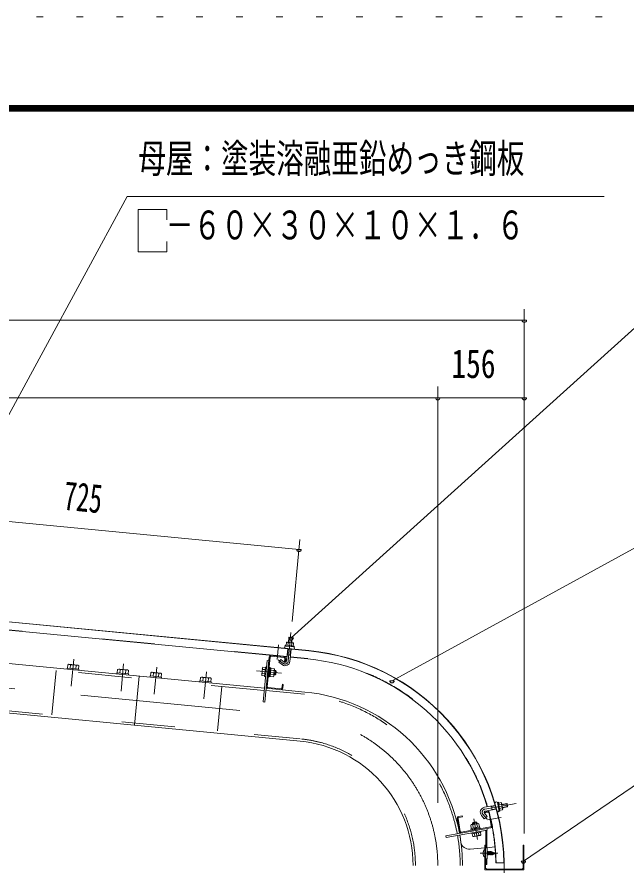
# Model space of a CAD drawing. Units: millimetres, scale not verified. Extents: x -25342 to 25343, y -10500 to 10500.
# Drawn here: x 18234 to 20980, y 6675 to 10500 of the extents above; entities that cross this region are included whole.
import ezdxf
from ezdxf.enums import TextEntityAlignment as Align

# ---------------------------------------------------------------- set-up
doc = ezdxf.new("R2010")
doc.units = ezdxf.units.MM
doc.header["$LTSCALE"] = 60
for name, pattern in [('USER2', [10, 4, -6]), ('USER3', [24, 12, -5, 2, -5]), ('USER4', [3, 0.5, -2.5])]:
    doc.linetypes.add(name, pattern=pattern)
for name, color, linetype, lineweight in [('0-6_2-02BOLD', 7, 'Continuous', 18), ('0-7_2-12HIDDEN', 3, 'USER2', 18), ('0-8_2-22CENTER', 3, 'USER3', 18), ('0-9_2-42THIN', 4, 'Continuous', 18), ('0-A_2-52DIM', 3, 'Continuous', 18), ('0-C_F-F1PAPER', 5, 'Continuous', 18), ('0-D_F-E_J_ADD', 5, 'USER4', 18)]:
    doc.layers.add(name, color=color, linetype=linetype, lineweight=lineweight)
doc.styles.add('ＭＳ ゴシック', font='')
doc.styles.get('ＭＳ ゴシック').set_extended_font_data('MS Gothic')

msp = doc.modelspace()

# ---------------------------------------------------------------- linework, layer by layer
at = {"layer": '0-6_2-02BOLD'}
for p, q in [((19549.54, 7641.83), (15625.93, 8019.63)), ((15667.36, 8014.38), (19549.41, 7640.58)), ((19451.37, 7613.6), (17662.15, 7785.89)), ((19455.7, 7664.92), (19456.92, 7677.67)), ((19473.09, 7676.11), (19471.85, 7663.37)), ((17553.21, 7645.68), (19349.41, 7472.73)), ((19362.11, 7479.54), (19374.96, 7612.92)), ((19379.32, 7616.52), (19438.05, 7610.87)), ((19454.85, 7649.69), (19449.56, 7594.78)), ((19452.26, 7622.85), (19467.19, 7621.41)), ((19464.49, 7593.34), (19469.78, 7648.25)), ((18476.1, 7577.15), (18474.63, 7561.98)), ((18499.06, 7559.63), (18500.52, 7574.8)), ((19361.39, 7597.15), (19369.35, 7596.38)), ((19466.31, 7612.17), (19545.94, 7604.5)), ((18700.09, 7555.58), (18698.62, 7540.41)), ((18723.05, 7538.06), (18724.51, 7553.23)), ((18849.4, 7541.21), (18847.93, 7526.04)), ((18872.36, 7523.69), (18873.82, 7538.86)), ((19351.6, 7537.3), (19339.65, 7538.45)), ((19341.45, 7557.13), (19353.4, 7555.98)), ((19371.93, 7539.75), (19377.39, 7544.25)), ((19372.41, 7544.73), (19377.87, 7549.22)), ((19374.28, 7564.13), (19379.26, 7563.65)), ((19378.29, 7553.58), (19392.73, 7552.19)), ((19393.63, 7561.53), (19379.19, 7562.93)), ((19399.5, 7552.16), (19397.58, 7532.26)), ((18785.01, 7527.07), (18763.66, 7305.35)), ((18886.27, 7522.35), (18885.8, 7517.37)), ((19071.9, 7504.47), (19073.36, 7519.64)), ((19097.78, 7517.29), (19096.32, 7502.12)), ((19110, 7516.12), (19108.54, 7500.95)), ((19110.24, 7500.78), (19109.76, 7495.8)), ((19370.38, 7523.57), (19366.39, 7523.95)), ((19390.93, 7533.52), (19376.49, 7534.91)), ((19357.36, 7471.96), (19531.56, 7455.19)), ((19424.44, 7469.52), (19365.71, 7475.18)), ((20390.24, 6943.65), (20341.44, 6935.05)), ((20344.37, 6918.43), (20394.82, 6927.32)), ((20375.85, 6923.98), (20372.91, 6940.59)), ((20418.79, 6948.36), (20406.18, 6946.13)), ((20409, 6930.14), (20421.62, 6932.37)), ((20340.63, 6883.49), (20328.11, 6898.42)), ((20357.51, 6912.56), (20340.77, 6909.61)), ((20362.21, 6908.92), (20372.39, 6851.21)), ((20228.61, 6825.86), (20218.36, 6883.96)), ((20222.31, 6884.66), (20232.55, 6826.55)), ((20306.65, 6866.28), (20286.95, 6862.8)), ((20288.73, 6856.27), (20291.25, 6841.98)), ((20309.73, 6845.24), (20307.21, 6859.53)), ((20237.18, 6823.31), (20369.15, 6846.58)), ((20297.68, 6805.53), (20295.59, 6817.36)), ((20296.44, 6837.82), (20300.49, 6843.61)), ((20301.36, 6838.69), (20305.42, 6844.48)), ((20314.07, 6820.62), (20316.16, 6808.79)), ((20319.69, 6847), (20320.57, 6842.07)), ((20322.29, 6842.37), (20322.98, 6838.44)), ((20348.24, 6752.53), (20348.24, 6830.7)), ((20351.99, 6831.36), (20351.99, 6752.53)), ((20343.99, 6752.26), (20276.76, 6746.21)), ((20343.99, 6745.23), (20342.95, 6745.23)), ((20353.24, 6752.53), (20346.99, 6752.53)), ((20351.99, 6752.98), (20388.8, 6756.3)), ((20353.59, 6733.53), (20353.24, 6734.41)), ((20355.69, 6720.03), (20353.24, 6733.64)), ((20356.59, 6733.53), (20357.19, 6735.03)), ((20358.39, 6735.03), (20361.09, 6720.03)), ((20361.69, 6721.53), (20358.99, 6733.53)), ((20362.59, 6735.03), (20361.99, 6733.53)), ((20374.59, 6734.91), (20375.19, 6733.05)), ((20381.49, 6722.91), (20378.79, 6733.22)), ((20353.24, 6726.98), (20354.49, 6720.03)), ((20353.89, 6721.53), (20353.24, 6724.42)), ((20355.69, 6720.03), (20356.29, 6721.53)), ((20370.69, 6720.03), (20370.09, 6721.53)), ((20372.49, 6721.53), (20371.89, 6720.03)), ((20383.59, 6729.69), (20380.52, 6730.92)), ((20383.29, 6725.25), (20386.27, 6726.44)), ((20386.49, 6728.53), (20388.99, 6727.53)), ((20388.99, 6727.53), (20387.37, 6726.89)), ((20392.49, 6684.84), (20429.99, 6684.84))]:
    msp.add_line(p, q, dxfattribs=at)
for points in [[(15728.65, 7821.37), (15720.47, 7814.62), (15700.56, 7607.82), (15707.3, 7599.64), (19510.21, 7233.46)], [(19457.66, 7678.86), (19459.77, 7700.79), (19474.7, 7699.35), (19472.59, 7677.43)], [(19474.7, 7699.35), (19473.58, 7700.72), (19461.13, 7701.92), (19459.77, 7700.79)], [(19479.94, 7662.59), (19481.16, 7675.34), (19479.12, 7676.79), (19451.13, 7679.49), (19448.84, 7678.45), (19447.61, 7665.7)], [(19370.97, 7613.31), (19351.37, 7409.75), (19343.41, 7410.52), (19361.38, 7597.15)], [(18462.42, 7563.16), (18463.88, 7578.33), (18467.99, 7580.2), (18509.06, 7576.25), (18512.74, 7573.62), (18511.27, 7558.45)], [(19439.22, 7590.08), (19423.35, 7601.39), (19414.64, 7589.18), (19430.51, 7577.86)], [(19441.65, 7606.5), (19440.02, 7589.58), (19444, 7589.19), (19445.63, 7606.11)], [(18512.5, 7553.31), (18512.98, 7558.29), (18460.72, 7563.32), (18460.24, 7558.35)], [(18736.49, 7531.75), (18736.96, 7536.72), (18684.71, 7541.75), (18684.23, 7536.78)], [(18686.41, 7541.59), (18687.87, 7556.76), (18691.98, 7558.64), (18733.04, 7554.68), (18736.72, 7552.06), (18735.26, 7536.89)], [(18835.72, 7527.21), (18837.18, 7542.38), (18841.29, 7544.26), (18882.35, 7540.31), (18886.03, 7537.68), (18884.57, 7522.51)], [(19354.3, 7565.32), (19342.34, 7566.47), (19340.33, 7563.64), (19337.31, 7532.28), (19338.75, 7529.12), (19350.7, 7527.96)], [(19354.45, 7525.11), (19350.47, 7525.49), (19354.54, 7567.79), (19358.52, 7567.41)], [(19370.38, 7523.57), (19374.45, 7565.88), (19370.47, 7566.26)], [(19379.26, 7563.65), (19375.52, 7524.84), (19370.54, 7525.31)], [(19392.06, 7527.01), (19395.07, 7558.36), (19393.63, 7561.53)], [(19394.52, 7552.64), (19399.5, 7552.16), (19402.88, 7548.07), (19401.67, 7535.63), (19397.58, 7532.26), (19392.6, 7532.74)], [(18886.27, 7522.35), (18834.02, 7527.38), (18833.54, 7522.4)], [(19110.24, 7500.78), (19057.98, 7505.81), (19057.51, 7500.83)], [(19059.69, 7505.65), (19061.14, 7520.82), (19065.26, 7522.69), (19106.32, 7518.74), (19110, 7516.12)], [(19392.06, 7527.01), (19390.03, 7524.18), (19375.59, 7525.57)], [(19432.79, 7472.73), (19434.42, 7489.65), (19430.43, 7490.03), (19428.8, 7473.12)], [(20404.77, 6954.13), (20417.38, 6956.35), (20419, 6954.43), (20423.88, 6926.74), (20423.02, 6924.38), (20410.41, 6922.15)], [(20422.74, 6933.2), (20444.44, 6937.03), (20441.83, 6951.8), (20420.14, 6947.97)], [(20444.44, 6937.03), (20445.46, 6938.47), (20443.28, 6950.79), (20441.83, 6951.8)], [(20224.85, 6893.23), (20241.59, 6896.18), (20242.28, 6892.24), (20225.55, 6889.29)], [(20340.78, 6909.61), (20340.07, 6913.55), (20356.82, 6916.5)], [(20340.63, 6883.49), (20353.57, 6894.34), (20341.04, 6909.27)], [(20282.01, 6840.35), (20279.49, 6854.64), (20282.16, 6856.88), (20313.18, 6862.35), (20316.45, 6861.16), (20318.97, 6846.87)], [(20307.51, 6861.35), (20306.65, 6866.28), (20302.31, 6869.32), (20290, 6867.14), (20286.95, 6862.8), (20287.83, 6857.88)], [(20369.85, 6842.64), (20167.51, 6806.96), (20168.9, 6799.08), (20353.38, 6831.61), (20351.99, 6839.49)], [(20322.29, 6842.37), (20280.43, 6834.99), (20281.13, 6831.06)], [(20282.16, 6835.3), (20281.29, 6840.23), (20319.69, 6847)], [(20325.07, 6826.62), (20325.76, 6822.68), (20283.9, 6815.3), (20283.21, 6819.24)], [(20286.35, 6815.73), (20288.44, 6803.9), (20291.71, 6802.71), (20322.73, 6808.19), (20325.4, 6810.42), (20323.31, 6822.25)], [(20342.95, 6745.23), (20342.95, 6709.83), (20343.99, 6709.83)], [(20346.99, 6702.53), (20353.24, 6702.53), (20353.24, 6752.53)], [(20365.29, 6720.03), (20364.69, 6721.53), (20361.99, 6733.53), (20358.99, 6733.53), (20358.39, 6735.03), (20357.19, 6735.03), (20359.89, 6720.03), (20359.29, 6721.53), (20356.29, 6721.53), (20353.59, 6733.53), (20356.59, 6733.53), (20359.29, 6721.53)], [(20363.79, 6735.03), (20362.59, 6735.03), (20365.29, 6720.03), (20366.49, 6720.03)], [(20372.79, 6733.53), (20369.79, 6733.53), (20369.19, 6735.03), (20367.99, 6735.03), (20367.39, 6733.53), (20364.39, 6733.53), (20363.79, 6735.03), (20366.49, 6720.03), (20367.09, 6721.53), (20364.39, 6733.53)], [(20367.09, 6721.53), (20370.09, 6721.53), (20367.39, 6733.53)], [(20367.99, 6735.03), (20370.69, 6720.03), (20371.89, 6720.03), (20369.19, 6735.03)], [(20369.79, 6733.53), (20372.49, 6721.53), (20373.99, 6721.53), (20375.49, 6722.13)], [(20376.09, 6720.76), (20375.49, 6722.13), (20372.79, 6733.53), (20373.39, 6735.03)], [(20377.89, 6723.09), (20377.29, 6721.24), (20376.09, 6720.76), (20373.39, 6735.03), (20374.59, 6734.91), (20377.29, 6721.24)], [(20378.19, 6731.85), (20375.19, 6733.05), (20377.89, 6723.09), (20380.89, 6724.29)], [(20380.59, 6730.89), (20383.29, 6725.25), (20382.69, 6723.39), (20379.99, 6732.75), (20378.79, 6733.22), (20378.19, 6731.85), (20380.89, 6724.29), (20381.49, 6722.91), (20382.69, 6723.39)], [(20348.24, 6702.53), (20348.24, 6676.98), (20351.99, 6676.98), (20351.99, 6702.53)], [(20355.69, 6720.03), (20354.49, 6720.03), (20353.89, 6721.53), (20353.24, 6721.53)], [(20359.89, 6720.03), (20361.09, 6720.03), (20361.69, 6721.53), (20364.69, 6721.53)], [(20386.29, 6726.45), (20383.59, 6729.69), (20384.19, 6731.07), (20385.39, 6730.59), (20388.09, 6725.55), (20386.89, 6725.07), (20384.19, 6731.07)]]:
    msp.add_lwpolyline(points, dxfattribs=at)
for points in [[(19483.3, 7658.25), (19483.68, 7662.23), (19443.86, 7666.06), (19443.49, 7662.08)], [(20411.07, 6918.44), (20404.12, 6957.84), (20400.18, 6957.14), (20407.12, 6917.75)], [(20343.99, 6765.03), (20346.99, 6765.03), (20346.99, 6660.53), (20351.99, 6655.53), (20510.99, 6655.53), (20515.99, 6660.53), (20515.99, 6765.03), (20518.99, 6765.03), (20518.99, 6652.53), (20343.99, 6652.53)]]:
    msp.add_lwpolyline(points, close=True, dxfattribs=at)
for centre, radius, start, end in [((19445.5, 7656.87), 5, 84.4998, 264.4998), ((19452.31, 7672.16), 7.19, 50.11574, 110.11574), ((19462.55, 7651.4), 26.87, 66.91203, 102.08795), ((19476.56, 7669.82), 7.19, 58.88425, 118.88425), ((19480.33, 7653.51), 5, 264.50061, 84.50061), ((19378.94, 7612.54), 8, 84.4973, 174.4973), ((19378.94, 7612.54), 4, 84.4973, 174.4973), ((19437.67, 7606.88), 8, 354.50143, 84.50122), ((19456.19, 6672.43), 972.62, 0.73094, 84.50003), ((19456.19, 6672.43), 973.88, 0.73001, 84.5), ((18469.3, 7570.57), 9.46, 44.06885, 84.5), ((18485.22, 7543.93), 34.45, 63.6357, 105.3643), ((18505.94, 7567.04), 9.46, 84.5, 124.92831), ((19443.03, 7595.41), 21.56, 234.5, 354.5), ((19437.67, 7606.88), 4, 354.5092, 84.50122), ((19443.03, 7595.41), 6.57, 234.5, 354.5), ((19456.19, 6672.43), 936.38, 16.43245, 84.5), ((18693.29, 7549), 9.46, 44.06885, 84.5), ((18709.21, 7522.37), 34.45, 63.6357, 105.3643), ((18729.93, 7545.47), 9.46, 84.5, 124.92831), ((18842.6, 7534.63), 9.46, 44.06885, 84.5), ((18858.52, 7507.99), 34.45, 63.6357, 105.3643), ((18879.23, 7531.1), 9.46, 84.5, 124.92831), ((19344.62, 7533.26), 7.19, 133.77223, 174.49905), ((19364.85, 7545.45), 26.15, 153.47365, 195.52446), ((19347.33, 7561.28), 7.19, 174.49905, 215.22588), ((19367.53, 7545.19), 26.15, 333.47365, 15.52446), ((19387.76, 7557.39), 7.19, 313.77223, 354.49905), ((19066.56, 7513.06), 9.46, 44.06885, 84.5), ((19082.48, 7486.43), 34.45, 63.6357, 105.3643), ((19103.2, 7509.53), 9.46, 84.5, 124.92831), ((19385.06, 7529.37), 7.19, 354.49905, 35.22588), ((19366.09, 7479.16), 8, 174.4973, 264.48845), ((19366.09, 7479.16), 4, 174.4973, 264.48845), ((19424.82, 7473.5), 8, 264.49953, 354.50208), ((19424.82, 7473.5), 4, 264.49953, 354.5092), ((19456.19, 6672.43), 786.38, 10.65315, 84.50005), ((19456.19, 6672.43), 563.62, 0, 84.50003), ((20345.34, 6912.89), 22.5, 99.99847, 220.00092), ((20394.75, 6953.64), 5.95, 10.01471, 190.01471), ((20412.25, 6951.33), 7.19, 335.62325, 35.62325), ((20394.98, 6935.91), 26.87, 352.41954, 27.59546), ((20416.48, 6927.34), 7.19, 344.39175, 44.39175), ((20226.24, 6885.35), 8, 100.00313, 190.00211), ((20226.24, 6885.35), 4, 100.00652, 190.00652), ((20345.34, 6912.89), 5.62, 100.00249, 220.00249), ((20358.21, 6908.62), 8, 75.34628, 100.00198), ((20358.21, 6908.62), 4, 14.67992, 100.00677), ((19456.19, 6672.43), 936.38, 0.75925, 15.39432), ((20402.55, 6919.48), 4.21, 190.00774, 10.00774), ((20285.06, 6850.09), 7.19, 59.27591, 100.00273), ((20302.22, 6833.86), 26.15, 78.97455, 121.02536), ((20312.78, 6854.98), 7.19, 100.00273, 140.72955), ((20368.46, 6850.52), 4, 280.00652, 10.00652), ((20368.46, 6850.52), 8, 280.00217, 340.37393), ((20236.49, 6827.24), 8, 190.01096, 280.00211), ((19456.19, 6672.43), 786.38, 0, 10.0701), ((19456.21, 6672.34), 786.38, 7.7531, 10.07008), ((20236.49, 6827.24), 4, 190.01537, 280.00652), ((20272.55, 6783.48), 37.5, 187.75275, 276.44838), ((20292.12, 6810.08), 7.19, 280.00273, 320.72955), ((20302.68, 6831.2), 26.15, 258.97455, 301.02536), ((20319.83, 6814.97), 7.19, 239.27591, 280.00273), ((20357.79, 6727.53), 23.1, 129.98303, 230.0168), ((20346.24, 6727.53), 11.55, 137.75334, 222.24648)]:
    msp.add_arc(centre, radius, start, end, dxfattribs=at)
at = {"layer": '0-7_2-12HIDDEN'}
for p, q in [((19451.49, 7614.85), (17662.27, 7787.13)), ((19348.39, 7462.27), (17552.21, 7635.23)), ((19546.06, 7605.74), (19466.43, 7613.41)), ((15720.75, 7608.89), (19511.22, 7243.91)), ((18410.73, 7552.56), (18391.4, 7351.74)), ((19157.28, 7480.68), (19137.94, 7279.85)), ((19530.55, 7444.74), (19356.36, 7461.51))]:
    msp.add_line(p, q, dxfattribs=at)
for radius, start, end in [(937.62, 16.42381, 84.5), (775.88, 10.662, 84.50003), (574.12, 0, 84.50003), (937.62, 0.75822, 15.3871), (775.88, 0, 10.07104)]:
    msp.add_arc((19456.19, 6672.43), radius, start, end, dxfattribs=at)
at = {"layer": '0-8_2-22CENTER'}
for p, q in [((15655.76, 7716.49), (19520.89, 7344.33)), ((19469.43, 7722.86), (19457.03, 7594.06)), ((19407.49, 7601.25), (19413.86, 7667.44)), ((18490.92, 7603.11), (18479.18, 7481.17)), ((18703.17, 7459.6), (18714.91, 7581.54)), ((19434.86, 7583.97), (19410.96, 7601.02)), ((18864.22, 7567.17), (18852.48, 7445.23)), ((19076.44, 7423.66), (19088.19, 7545.6)), ((19427.16, 7539.45), (19313.93, 7550.36)), ((20342.91, 6926.73), (20484.99, 6951.79)), ((20353.45, 6881.35), (20334.58, 6903.85)), ((20417.38, 6889.09), (20355.07, 6878.11)), ((20293.52, 6883.19), (20309.93, 6790.04)), ((20321.76, 6727.53), (20401.69, 6727.53))]:
    msp.add_line(p, q, dxfattribs=at)
msp.add_lwpolyline([(20430.7, 6684.84), (20430.7, 1379.52), (20663.88, 1294.65)], dxfattribs=at)
for centre, radius, start, end in [((19443.03, 7595.41), 14.06, 234.5, 354.5), ((19456.19, 6672.43), 675, 0, 84.50003), ((20345.34, 6912.89), 14.06, 100.00238, 219.99998)]:
    msp.add_arc(centre, radius, start, end, dxfattribs=at)
at = {"layer": '0-9_2-42THIN'}
for p, q in [((19461.13, 7701.92), (19458.91, 7678.75)), ((19471.35, 7677.55), (19473.58, 7700.72)), ((19451.82, 7618.2), (19453.51, 7622.73)), ((19453.51, 7622.73), (19456.09, 7649.56)), ((19468.54, 7648.37), (19465.95, 7621.53)), ((19465.95, 7621.53), (19466.75, 7616.77)), ((19401.75, 7549.43), (19394.28, 7550.15)), ((19392.85, 7535.22), (19400.31, 7534.5)), ((20373.18, 6939.09), (20367.32, 6939.6)), ((20390.66, 6942.18), (20373.18, 6939.1)), ((20420.36, 6946.73), (20443.28, 6950.79)), ((20445.45, 6938.47), (20422.52, 6934.43)), ((20288.98, 6865.7), (20290.28, 6858.31)), ((20305.06, 6860.92), (20303.75, 6868.3))]:
    msp.add_line(p, q, dxfattribs=at)
msp.add_lwpolyline([(20370.25, 6922.99), (20375.58, 6925.48), (20394.42, 6928.8)], dxfattribs=at)
at = {"layer": '0-A_2-52DIM'}
for p, q in [((17627.31, 7656.37), (18731.19, 9689.93)), ((18731.19, 9689.93), (20881.19, 9689.93)), ((19470.13, 7699.55), (21181.19, 9244.93)), ((20521.19, 6817.44), (20521.19, 9182.47)), ((20521.19, 9132.46), (15521.19, 9132.46)), ((20531.19, 9132.46), (20511.19, 9132.46)), ((20131.19, 8832.47), (20131.19, 6955.97)), ((20521.19, 8782.47), (15521.19, 8782.47)), ((20141.19, 8782.47), (20121.19, 8782.47)), ((20531.19, 8782.47), (20511.19, 8782.47)), ((15571.27, 8477.09), (19505.57, 8098.25)), ((19509.91, 8143.3), (19474.22, 7772.64)), ((19515.57, 8098.25), (19495.57, 8098.25)), ((19480.12, 7699.55), (19460.12, 7699.55)), ((19934.9, 7506.15), (19914.9, 7506.15)), ((20527.25, 6692.54), (20507.25, 6692.54))]:
    msp.add_line(p, q, dxfattribs=at)
for points in [[(18781.19, 9631.37), (18781.19, 9439.93), (18909.97, 9439.93), (18909.97, 9486.75)], [(18909.97, 9584.56), (18909.97, 9631.37), (18781.19, 9631.37)], [(23781.19, 8194.93), (21181.19, 8194.93), (19924.89, 7506.15)], [(22881.19, 7144.93), (21181.19, 7144.93), (20517.25, 6692.54)]]:
    msp.add_lwpolyline(points, dxfattribs=at)
for centre in [(20521.19, 9132.46), (20131.19, 8782.47), (20521.19, 8782.47), (19505.57, 8098.25), (19470.12, 7699.55), (19924.9, 7506.15), (20517.25, 6692.54)]:
    msp.add_arc(centre, 10, 180, 0, dxfattribs=at)
at = {"layer": '0-C_F-F1PAPER'}
for points in [[(24842.6, -10000), (-3857.4, -10000), (-3857.4, 10100), (24842.6, 10100)], [(24840.1, -9997.5), (24840.1, 10097.5), (-3854.9, 10097.5), (-3854.9, -9997.5)], [(24837.6, -9995), (24837.6, 10095), (-3852.4, 10095), (-3852.4, -9995)], [(24835.1, -9992.5), (-3849.9, -9992.5), (-3849.9, 10092.5), (24835.1, 10092.5)], [(24832.6, -9990), (24832.6, 10090), (-3847.4, 10090), (-3847.4, -9990)], [(24830.1, -9987.5), (-3844.9, -9987.5), (-3844.9, 10087.5), (24830.1, 10087.5)], [(24827.6, -9985), (24827.6, 10085), (-3842.4, 10085), (-3842.4, -9985)], [(24825.1, -9982.5), (-3839.9, -9982.5), (-3839.9, 10082.5), (24825.1, 10082.5)], [(24822.6, -9980), (-3837.4, -9980), (-3837.4, 10080), (24822.6, 10080)], [(24820.1, -9977.5), (-3834.9, -9977.5), (-3834.9, 10077.5), (24820.1, 10077.5)], [(24817.6, -9975), (24817.6, 10075), (-3832.4, 10075), (-3832.4, -9975)]]:
    msp.add_lwpolyline(points, close=True, dxfattribs=at)
at = {"layer": '0-D_F-E_J_ADD'}
msp.add_lwpolyline([(25342.6, -10500), (-4357.4, -10500), (-4357.4, 10500), (25342.6, 10500)], close=True, dxfattribs=at)

# ---------------------------------------------------------------- texts
at = {"layer": '0-A_2-52DIM', "color": 7, "style": 'ＭＳ ゴシック'}
for s, width, p in [('母屋：塗装溶融亜鉛めっき鋼板', 0.7, (18781.19, 9757.7)), ('\u3000－６０×３０×１０×１．６', 0.7, (18781.19, 9457.69)), ('156', 0.75, (20192.3, 8832.46))]:
    msp.add_text(s, height=130.2, dxfattribs=dict(at, width=width)).set_placement(p, align=Align.BOTTOM_LEFT)
at = {"layer": '0-A_2-52DIM', "color": 7, "style": 'ＭＳ ゴシック', "width": 0.65}
msp.add_text('725', height=130.2, rotation=354.501, dxfattribs=at).set_placement((18436.26, 8238.89), align=Align.BOTTOM_LEFT)

doc.saveas('drawing.dxf')
